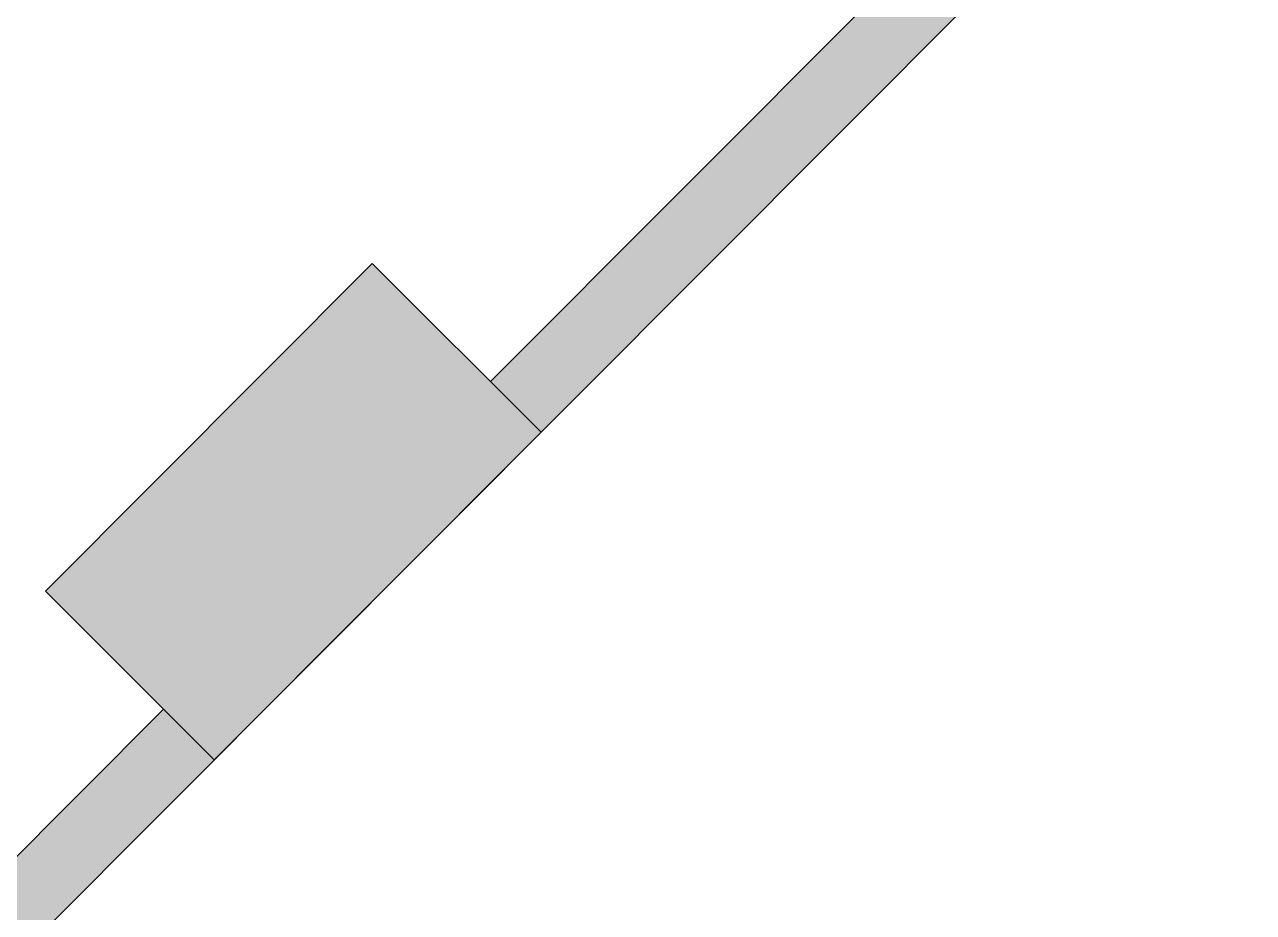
# Model space of a CAD drawing. Header units: millimetres. Extents: x 89237 to 96871, y -22823 to -19192.
# Drawn here: x 94191.9 to 94449.3, y -21893.2 to -21707.2 of the extents above; entities that cross this region are included whole.
import ezdxf

# ---------------------------------------------------------------- set-up
doc = ezdxf.new("R2010")
doc.units = ezdxf.units.MM
doc.header["$LTSCALE"] = 5
doc.layers.add('TEFRIS_022', color=7, linetype='Continuous', lineweight=13, true_color=0xf50000)

msp = doc.modelspace()

# ---------------------------------------------------------------- hatches: boundary and pattern name
at = {"true_color": 0xa0a0a0}
h = msp.add_hatch(color=253, dxfattribs=at)
h.paths.add_polyline_path([(94794.49, -21296.98), (94783.87, -21286.39), (94289.5, -21781.96), (94300.12, -21792.56)])
h.paths.add_polyline_path([(94231.61, -21861.23), (94220.99, -21850.63), (93719.56, -22353.29), (93730.17, -22363.88), (93750.24, -22343.77), (93750.24, -22343.76), (93750.26, -22343.75)])
at = {"true_color": 0x575757}
msp.add_hatch(color=251, dxfattribs=at).paths.add_polyline_path([(94300.12, -21792.56), (94264.72, -21757.24), (94196.21, -21825.92), (94231.61, -21861.23)])

# ---------------------------------------------------------------- linework, layer by layer
at = {"layer": 'TEFRIS_022'}
for p, q in [((94783.87, -21286.39), (94289.5, -21781.96)), ((94794.49, -21296.98), (93730.17, -22363.88)), ((94196.21, -21825.92), (94264.72, -21757.24)), ((94264.72, -21757.24), (94300.12, -21792.56)), ((94231.61, -21861.23), (94300.12, -21792.56)), ((94231.61, -21861.23), (94196.21, -21825.92)), ((94220.99, -21850.63), (93719.56, -22353.29))]:
    msp.add_line(p, q, dxfattribs=at)

doc.saveas('drawing.dxf')
